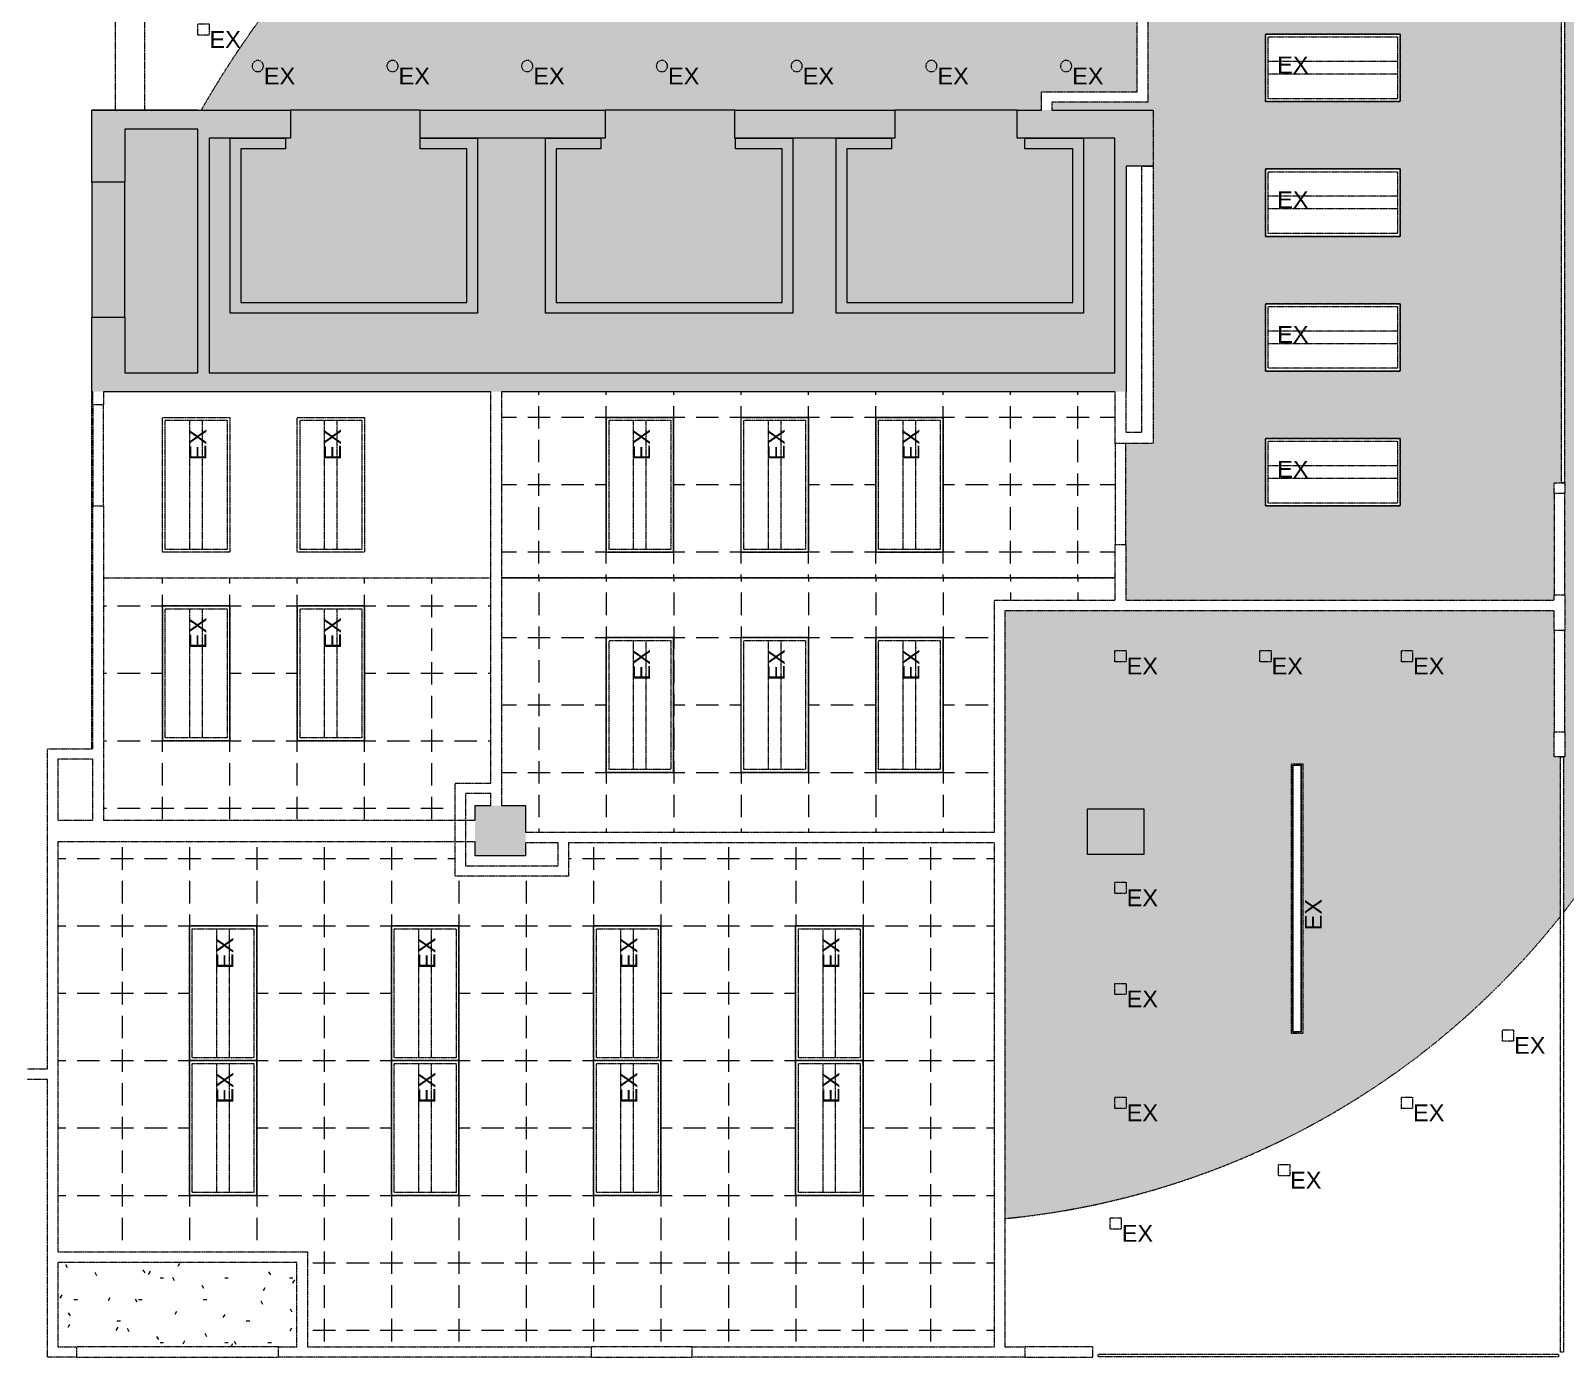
# Model space of a CAD drawing. Header units: inches. Extents: x -674 to 800, y -349 to 915.
# Drawn here: x -77 to 470, y -36 to 437 of the extents above; entities that cross this region are included whole.
import ezdxf

# ---------------------------------------------------------------- set-up
doc = ezdxf.new("R2010")
doc.units = ezdxf.units.IN
doc.header["$MEASUREMENT"] = 0
for name, pattern in [('Demolished', [0.1875, 0.125, -0.0625]), ('Demolished 3_128_', [0.046875, 0.023437, -0.023437]), ('Hidden 1_16_', [0.09375, 0.0625, -0.03125])]:
    doc.linetypes.add(name, pattern=pattern)
for name, color, linetype, lineweight in [('A-ANNO-NOTE', 131, 'Demolished', 9), ('A-CLNG', 13, 'Demolished', 9), ('A-CLNG-PATT', 13, 'Demolished', 9), ('A-DETL', 90, 'Continuous', 9), ('A-DETL-GENF', 92, 'Continuous', 9), ('A-DETL-THIN', 151, 'Continuous', 9), ('A-GLAZ-CURT', 52, 'Continuous', 13), ('A-WALL', 113, 'Continuous', 13), ('A-WALL-PATT', 111, 'Continuous', 13), ('E-LITE-EQPM', 33, 'Demolished', 9)]:
    doc.layers.add(name, color=color, linetype=linetype, lineweight=lineweight)
doc.styles.add('Arial', font='arial.ttf', dxfattribs={"height": 6})
pattern_1 = [(0, (0, 0), (30.72, 7.68), [1.267, -21.773, 1.267, -21.773, -122.88]), (0, (0, 0), (30.72, 7.68), [-46.08, 1.267, -44.813, 1.267, -21.773, -53.76]), (0, (0, 0), (30.72, 7.68), [-115.2, 1.267, -14.093, 1.267, -37.133]), (120, (11.52, 3.84), (-22.011075, 22.7643), [1.267, -21.773, 1.267, -21.773, -122.88]), (120, (11.52, 3.84), (-22.011075, 22.7643), [-46.08, 1.267, -44.813, 1.267, -21.773, -53.76]), (120, (11.52, 3.84), (-22.011075, 22.7643), [-115.2, 1.267, -14.093, 1.267, -37.133]), (240, (15.36, 19.2), (-8.708925, -30.4443), [1.267, -21.773, 1.267, -21.773, -122.88]), (240, (15.36, 19.2), (-8.708925, -30.4443), [-46.08, 1.267, -44.813, 1.267, -21.773, -53.76]), (240, (15.36, 19.2), (-8.708925, -30.4443), [-115.2, 1.267, -14.093, 1.267, -37.133])]

# ---------------------------------------------------------------- blocks, each defined once
blk = doc.blocks.new('System Panel - Glazed-1609940-Reflected Ceiling Demolition Plan')
at = {"layer": 'A-GLAZ-CURT', "color": 7, "linetype": 'Hidden 1_16_', "lineweight": 20}
for p, q in [((-82.02, -1.75), (-82.02, -0.75)), ((-82.02, -0.75), (82.02, -0.75)), ((82.02, -1.75), (-82.02, -1.75)), ((82.02, -0.75), (82.02, -1.75))]:
    blk.add_line(p, q, dxfattribs=at)
blk = doc.blocks.new('System Panel - Glazed-1594043-Reflected Ceiling Demolition Plan')
at = {"layer": 'A-GLAZ-CURT', "color": 7, "linetype": 'Hidden 1_16_', "lineweight": 20}
for p, q in [((-106, -1.75), (-106, -0.75)), ((-106, -0.75), (106, -0.75)), ((106, -1.75), (-106, -1.75)), ((106, -0.75), (106, -1.75))]:
    blk.add_line(p, q, dxfattribs=at)
blk = doc.blocks.new('System Panel - Glazed-1594008-Reflected Ceiling Demolition Plan')
at = {"layer": 'A-GLAZ-CURT', "color": 7, "linetype": 'Hidden 1_16_', "lineweight": 20}
for p, q in [((-93.5625, -1.75), (-93.5625, -0.75)), ((-93.5625, -0.75), (93.5625, -0.75)), ((93.5625, -1.75), (-93.5625, -1.75)), ((93.5625, -0.75), (93.5625, -1.75))]:
    blk.add_line(p, q, dxfattribs=at)
blk = doc.blocks.new('Square Downlight - Recessed - Existing 4_-1666450-Reflected Ceiling Demolition Plan')
at = {"layer": 'E-LITE-EQPM', "color": 250, "linetype": 'Demolished 3_128_'}
for p, q in [((-2, 2), (2, 2)), ((-2, -2), (-2, 2)), ((2, 2), (2, -2)), ((2, -2), (-2, -2))]:
    blk.add_line(p, q, dxfattribs=at)
blk = doc.blocks.new('Square Downlight - Recessed - Existing 4_-1672672-Reflected Ceiling Demolition Plan')
at = {"layer": 'E-LITE-EQPM', "color": 250, "linetype": 'Demolished 3_128_'}
for p, q in [((-2, 2), (2, 2)), ((-2, -2), (-2, 2)), ((2, 2), (2, -2)), ((2, -2), (-2, -2))]:
    blk.add_line(p, q, dxfattribs=at)
blk = doc.blocks.new('Linear - Recessed - Existing - 8_-1101803-Reflected Ceiling Demolition Plan')
at = {"layer": 'E-LITE-EQPM', "color": 250, "linetype": 'Demolished 3_128_'}
for p, q in [((-48, 2), (-48, -2)), ((48, 2), (-48, 2)), ((47.5, 1.5), (-47.5, 1.5)), ((-47.5, 1.5), (-47.5, -1.5)), ((47.5, -1.5), (47.5, 1.5)), ((48, -2), (48, 2)), ((-48, -2), (48, -2)), ((-47.5, -1.5), (47.5, -1.5))]:
    blk.add_line(p, q, dxfattribs=at)
blk = doc.blocks.new('Can Downlight - Recessed - Existing 4_-1684941-Reflected Ceiling Demolition Plan')
at = {"layer": 'E-LITE-EQPM', "color": 250, "linetype": 'Demolished 3_128_'}
for start, end in [(360, 180), (180, 360)]:
    blk.add_arc((0, 0), 2, start, end, dxfattribs=at)
blk = doc.blocks.new('Rectangular Ceiling Light - Recessed - Existing 2_x4_-1698353-Reflected Ceiling Demolition Plan')
at = {"layer": 'E-LITE-EQPM', "color": 250, "linetype": 'Demolished 3_128_'}
for p, q in [((-24.74, -14.34), (-24.74, 9.66)), ((-24.74, 9.66), (23.26, 9.66)), ((-23.74, -13.34), (-23.74, 8.66)), ((-23.74, 8.66), (22.26, 8.66)), ((22.26, 8.66), (22.26, -13.34)), ((23.26, 9.66), (23.26, -14.34)), ((22.26, -0.09), (-23.74, -0.09)), ((22.26, -4.59), (-23.74, -4.59)), ((23.26, -14.34), (-24.74, -14.34)), ((22.26, -13.34), (-23.74, -13.34))]:
    blk.add_line(p, q, dxfattribs=at)
blk = doc.blocks.new('Rectangular Ceiling Light - Recessed - Existing 2_x4_-1692008-Reflected Ceiling Demolition Plan')
at = {"layer": 'E-LITE-EQPM', "color": 250, "linetype": 'Demolished 3_128_'}
for p, q in [((-24.74, -14.34), (-24.74, 9.66)), ((-24.74, 9.66), (23.26, 9.66)), ((-23.74, -13.34), (-23.74, 8.66)), ((-23.74, 8.66), (22.26, 8.66)), ((22.26, 8.66), (22.26, -13.34)), ((23.26, 9.66), (23.26, -14.34)), ((22.26, -0.09), (-23.74, -0.09)), ((22.26, -4.59), (-23.74, -4.59)), ((23.26, -14.34), (-24.74, -14.34)), ((22.26, -13.34), (-23.74, -13.34))]:
    blk.add_line(p, q, dxfattribs=at)
blk = doc.blocks.new('Rectangular Ceiling Light - Recessed - Existing 2_x4_-1694071-Reflected Ceiling Demolition Plan')
at = {"layer": 'E-LITE-EQPM', "color": 250, "linetype": 'Demolished 3_128_'}
for p, q in [((-24.74, -14.34), (-24.74, 9.66)), ((-24.74, 9.66), (23.26, 9.66)), ((-23.74, -13.34), (-23.74, 8.66)), ((-23.74, 8.66), (22.26, 8.66)), ((22.26, 8.66), (22.26, -13.34)), ((23.26, 9.66), (23.26, -14.34)), ((22.26, -0.09), (-23.74, -0.09)), ((22.26, -4.59), (-23.74, -4.59)), ((23.26, -14.34), (-24.74, -14.34)), ((22.26, -13.34), (-23.74, -13.34))]:
    blk.add_line(p, q, dxfattribs=at)
blk = doc.blocks.new('Rectangular Ceiling Light - Recessed - Existing 2_x4_-V2-Reflected Ceiling Demolition Plan')
at = {"layer": 'E-LITE-EQPM', "color": 250, "linetype": 'Demolished 3_128_'}
for p, q in [((-24.74, -14.34), (-24.74, 9.66)), ((-24.74, -14.34), (-24.74, 9.66)), ((-24.74, 9.66), (23.26, 9.66)), ((-23.74, -13.34), (-23.74, 8.66)), ((-23.74, 8.66), (22.26, 8.66)), ((22.26, 8.66), (22.26, -13.34)), ((23.26, 9.66), (23.26, -14.34)), ((22.26, -0.09), (-23.74, -0.09)), ((22.26, -4.59), (-23.74, -4.59)), ((23.26, -14.34), (-24.74, -14.34)), ((22.26, -13.34), (-23.74, -13.34))]:
    blk.add_line(p, q, dxfattribs=at)
blk = doc.blocks.new('Rectangular Ceiling Light - Recessed - Existing 2_x4_-V1-Reflected Ceiling Demolition Plan')
at = {"layer": 'E-LITE-EQPM', "color": 250, "linetype": 'Demolished 3_128_'}
for p, q in [((-24.74, -14.34), (-24.74, 9.66)), ((-24.74, 9.66), (23.26, 9.66)), ((-23.74, -13.34), (-23.74, 8.66)), ((-23.74, 8.66), (22.26, 8.66)), ((22.26, 8.66), (22.26, -13.34)), ((23.26, 9.66), (23.26, -14.34)), ((23.26, 9.66), (23.26, -14.34)), ((22.26, -0.09), (-23.74, -0.09)), ((22.26, -4.59), (-23.74, -4.59)), ((23.26, -14.34), (-24.74, -14.34)), ((22.26, -13.34), (-23.74, -13.34))]:
    blk.add_line(p, q, dxfattribs=at)

msp = doc.modelspace()

# ---------------------------------------------------------------- hatches: boundary and pattern name
at = {"layer": 'A-CLNG-PATT', "linetype": 'Demolished 3_128_', "lineweight": 13}
h = msp.add_hatch(dxfattribs=at)
h.set_pattern_fill('FP_3', color=8, style=0, pattern_type=2)
h.set_pattern_definition(pattern_1)
h.paths.add_polyline_path([(270.33, 13.43), (282.19, 14.83), (293.99, 16.71), (305.69, 19.09), (317.29, 21.94), (328.76, 25.28), (340.08, 29.08), (351.24, 33.36), (362.21, 38.09), (372.97, 43.27), (383.51, 48.89), (393.8, 54.95), (403.84, 61.43), (413.6, 68.31), (423.07, 75.6), (432.22, 83.27), (441.05, 91.31), (449.54, 99.72), (457.68, 108.47), (465.44, 117.54), (468.32, 121.21), (468.32, 177.9), (466.03, 177.9), (466.03, 229.9), (270.33, 229.9), (270.33, 14.83)], flags=0)
h.paths.add_polyline_path([(372.91, 79.9), (372.91, 174.9), (375.91, 174.9), (375.91, 79.9), (372.97, 79.9)], flags=0)
h.paths.add_polyline_path([(469.32, 122.48), (472.82, 126.94), (479.81, 136.62), (486.39, 146.59), (492.55, 156.83), (498.28, 167.31), (503.57, 178.02), (508.41, 188.94), (512.8, 200.05), (516.72, 211.33), (520.17, 222.77), (523.14, 234.34), (525.64, 246.02), (527.64, 257.79), (529.16, 269.64), (530.2, 281.83), (530.71, 293.48), (530.71, 306.33), (530.29, 317.36), (529.33, 329.27), (527.89, 341.12), (525.95, 352.91), (523.53, 364.61), (520.62, 376.19), (517.24, 387.65), (513.38, 398.95), (509.06, 410.09), (504.28, 421.04), (499.05, 431.78), (493.39, 442.29), (487.29, 452.56), (480.7, 462.67), (476.23, 468.95), (476.23, 462.65), (469.65, 462.65), (469.65, 275.52), (469.78, 275.52), (469.78, 177.9), (469.32, 177.9), (469.32, 126.94)], flags=0)
h.paths.add_polyline_path([(319.79, 143.15), (299.79, 143.15), (299.79, 159.4), (319.79, 159.4), (319.79, 157.58)], flags=0)
h.paths.add_polyline_path([(462, 233.65), (466.03, 233.65), (466.03, 275.52), (468.65, 275.52), (468.65, 462.65), (321.23, 462.65), (321.19, 411.05), (287.09, 411.05), (287.09, 408.26), (323.16, 408.26), (323.16, 289.53), (313.41, 289.53), (313.41, 233.65), (452.9, 233.65)], flags=0)
h.paths.add_polyline_path([(375.91, 267.28), (363.16, 267.28), (363.16, 291.28), (411.16, 291.28), (411.16, 267.28), (378.38, 267.28)], flags=0)
h.paths.add_polyline_path([(363.16, 315.28), (363.16, 339.28), (411.16, 339.28), (411.16, 315.28), (378.38, 315.28)], flags=0)
h.paths.add_polyline_path([(369.16, 363.28), (363.16, 363.28), (363.16, 387.28), (411.16, 387.28), (411.16, 363.28), (378.38, 363.28)], flags=0)
h.paths.add_polyline_path([(60.8, 408.26), (283.34, 408.26), (283.34, 414.8), (317.48, 414.8), (317.48, 459.05), (312.41, 459.05), (312.41, 462.65), (285.26, 462.67), (464.41, 484.22), (458.8, 490.86), (450.72, 499.66), (442.28, 508.11), (433.5, 516.21), (424.38, 523.93), (414.96, 531.27), (405.24, 538.22), (395.24, 544.75), (384.98, 550.87), (374.48, 556.55), (363.16, 562.05), (352.81, 566.59), (341.68, 570.93), (330.38, 574.8), (318.93, 578.21), (307.34, 581.13), (295.65, 583.57), (282.7, 583.67), (269.76, 583.29), (256.83, 582.42), (243.95, 581.08), (231.13, 579.26), (218.38, 576.97), (205.73, 574.2), (193.19, 570.96), (180.78, 567.26), (168.52, 563.11), (156.41, 558.5), (143.74, 553.09), (132.76, 547.95), (121.25, 542.02), (109.96, 535.67), (98.92, 528.91), (88.13, 521.73), (77.62, 514.17), (67.4, 506.22), (57.48, 497.89), (47.87, 489.2), (38.6, 480.17), (29.67, 470.79), (21.09, 461.09), (12.87, 451.07), (5.04, 440.76), (-2.41, 430.16), (-9.45, 419.3), (-16.05, 408.26), (41.86, 408.26)], flags=0)
h.paths.add_polyline_path([(363.16, 411.28), (363.16, 435.28), (411.16, 435.28), (411.16, 411.28), (363.75, 411.28)], flags=0)
h.paths.add_polyline_path([(424.46, 466.4), (472.48, 466.4), (472.48, 474.06), (467.25, 480.79), (347.63, 466.4), (424.38, 466.4)], flags=0)
h = msp.add_hatch(dxfattribs=at)
h.set_pattern_fill('FP_6', color=253, style=0, pattern_type=2)
h.set_pattern_definition([(180, (200.284, 274.78), (-24, 24), [4, -4, 8, -4, -4]), (180, (200.284, 274.78), (-24, 24), [-20, 4, 0]), (90, (200.284, 274.78), (24, 24), [4, -4, 8, -4, -4]), (90, (200.284, 274.78), (24, 24), [-20, 4, 0])])
h.paths.add_polyline_path([(248.28, 241.65), (309.66, 241.65), (309.66, 307.9), (90.9, 307.9), (90.9, 241.65), (200.28, 241.65)], flags=0)
h.paths.add_polyline_path([(128.28, 250.78), (128.28, 298.78), (152.28, 298.78), (152.28, 250.78)], flags=0)
h.paths.add_polyline_path([(248.28, 250.78), (224.28, 250.78), (224.28, 298.78), (248.28, 298.78), (248.28, 281.83)], flags=0)
h.paths.add_polyline_path([(200.28, 250.78), (176.28, 250.78), (176.28, 298.78), (200.28, 298.78), (200.28, 281.83)], flags=0)
h = msp.add_hatch(dxfattribs=at)
h.set_pattern_fill('FP_4', color=253, style=0, pattern_type=2)
h.set_pattern_definition([(90, (18.154, 231.618), (24, 24), [4, -4, 8, -4, -4]), (90, (18.154, 231.618), (24, 24), [-20, 4, 0]), (0, (18.154, 231.618), (24, -24), [4, -4, 8, -4, -4]), (0, (18.154, 231.618), (24, -24), [-20, 4, 0])])
h.paths.add_polyline_path([(51.76, 155.33), (74.41, 155.33), (74.41, 168.57), (87.15, 168.57), (87.15, 241.65), (-50.85, 241.65), (-50.85, 155.33), (3.76, 155.33)], flags=0)
h.paths.add_polyline_path([(-20.24, 183.62), (-29.85, 183.62), (-29.85, 231.62), (-5.85, 231.62), (-5.85, 183.62)], flags=0)
h.paths.add_polyline_path([(42.15, 183.62), (18.15, 183.62), (18.15, 231.62), (42.15, 231.62)], flags=0)
h = msp.add_hatch(dxfattribs=at)
h.set_pattern_fill('FP_5', color=253, style=0, pattern_type=2)
h.set_pattern_definition([(0, (200.284, 196.352), (24, -24), [4, -4, 8, -4, -4]), (0, (200.284, 196.352), (24, -24), [-20, 4, 0]), (270, (200.284, 196.352), (-24, -24), [4, -4, 8, -4, -4]), (270, (200.284, 196.352), (-24, -24), [-20, 4, 0])])
h.paths.add_polyline_path([(123.76, 151.05), (266.58, 151.05), (266.58, 233.65), (309.66, 233.65), (309.66, 241.65), (90.9, 241.65), (90.9, 160.53), (99.54, 160.53), (99.54, 151.05), (114.86, 151.05)], flags=0)
h.paths.add_polyline_path([(200.28, 172.35), (176.28, 172.35), (176.28, 220.35), (200.28, 220.35), (200.28, 184.44)], flags=0)
h.paths.add_polyline_path([(152.28, 172.35), (128.28, 172.35), (128.28, 220.35), (152.28, 220.35), (152.28, 191.4)], flags=0)
h.paths.add_polyline_path([(224.28, 172.35), (224.28, 220.35), (248.28, 220.35), (248.28, 172.35)], flags=0)
h = msp.add_hatch(dxfattribs=at)
h.set_pattern_fill('FP_3', color=8, style=0, pattern_type=2)
h.set_pattern_definition(pattern_1)
h.paths.add_polyline_path([(-65, -32.22), (18.06, -32.22), (18.06, -2.17), (-67.07, -2.17), (-67.07, -32.22)], flags=0)
h.paths.add_polyline_path([(-392.96, 64.1), (-333.96, 64.1), (-333.96, 178.53), (-343.84, 178.53), (-343.84, 122.28), (-392.96, 122.28), (-392.96, 114.35), (-399.71, 114.35), (-399.71, 113.65), (-396.46, 113.65), (-396.46, 111.15), (-399.71, 111.15), (-399.71, 68.15), (-396.46, 68.15), (-396.46, 65.65), (-399.71, 65.65), (-399.71, 64.9), (-392.96, 64.9)], flags=0)
h = msp.add_hatch(dxfattribs=at)
h.set_pattern_fill('FP_7', color=253, style=0, pattern_type=2)
h.set_pattern_definition([(0, (99.756, 45.68), (24, -24), [4, -4, 8, -4, -4]), (0, (99.756, 45.68), (24, -24), [-20, 4, 0]), (270, (99.756, 45.68), (-24, -24), [4, -4, 8, -4, -4]), (270, (99.756, 45.68), (-24, -24), [-20, 4, 0])])
h.paths.add_polyline_path([(60.8, -32.22), (266.58, -32.22), (266.58, 147.3), (114.86, 147.3), (114.86, 135.34), (74.41, 135.34), (74.41, 147.58), (-67.07, 147.58), (-67.07, 1.58), (21.81, 1.58), (21.81, -32.22)], flags=0)
h.paths.add_polyline_path([(-20.24, 21.68), (-20.24, 117.68), (3.76, 117.68), (3.76, 21.68)], flags=0)
h.paths.add_polyline_path([(147.76, 21.68), (123.76, 21.68), (123.76, 117.68), (147.76, 117.68), (147.76, 29.08)], flags=0)
h.paths.add_polyline_path([(51.76, 21.68), (51.76, 117.68), (75.76, 117.68), (75.76, 21.68), (60.8, 21.68)], flags=0)
h.paths.add_polyline_path([(195.76, 21.68), (195.76, 117.68), (219.76, 117.68), (219.76, 21.68)], flags=0)
at = {"layer": 'A-DETL-GENF'}
h = msp.add_hatch(color=9, dxfattribs=at)
h.paths.add_polyline_path([(110.4, 314.65), (309.54, 314.65), (309.54, 398.26), (274.68, 398.26), (274.68, 408.26), (231.09, 408.26), (231.09, 398.26), (174.09, 398.26), (174.09, 408.26), (127.93, 408.26), (127.93, 398.26), (61.93, 398.26), (61.93, 408.26), (15.75, 408.26), (15.75, 398.26), (-13.25, 398.26), (-13.25, 314.65), (106.65, 314.65)], flags=0)
h.paths.add_polyline_path([(-17.25, 314.65), (-17.25, 401.43), (-43.29, 401.43), (-43.29, 382.54), (-55.04, 382.54), (-55.04, 334.54), (-43.29, 334.54), (-43.29, 314.65)], flags=0)
h.paths.add_polyline_path([(214.25, 335.94), (210.24, 335.94), (210.24, 398.19), (229.88, 398.19), (229.88, 394.44), (213.99, 394.44), (213.99, 339.69), (294.57, 339.69), (294.57, 394.44), (277.44, 394.44), (277.44, 398.19), (298.32, 398.19), (298.32, 335.94), (272.52, 335.94)], flags=0)
h.paths.add_polyline_path([(110.4, 335.94), (106.65, 335.94), (106.65, 398.19), (126.29, 398.19), (126.29, 394.44), (110.4, 394.44), (110.4, 339.69), (190.98, 339.69), (190.98, 394.44), (174.29, 394.44), (174.29, 398.19), (194.73, 398.19), (194.73, 335.94), (110.66, 335.94)], flags=0)
h.paths.add_polyline_path([(78.66, 335.94), (-5.67, 335.94), (-5.67, 398.19), (13.97, 398.19), (13.97, 394.44), (-1.92, 394.44), (-1.92, 339.69), (78.66, 339.69), (78.66, 394.44), (61.97, 394.44), (61.97, 398.19), (82.41, 398.19), (82.41, 335.94)], flags=0)
h.paths.add_polyline_path([(-24.88, 408.18), (-17.25, 408.18), (-17.25, 408.26), (-55.04, 408.26), (-55.04, 408.18), (-43.29, 408.18)], flags=0)
at = {"layer": 'A-WALL-PATT'}
for points in [[(-49.1, 401.43), (-17.25, 401.43), (-17.25, 408.18), (-55.06, 408.16), (-55.04, 401.43)], [(-17.25, 314.65), (-13.25, 314.65), (-13.25, 408.26), (-17.25, 408.26), (-17.25, 314.91)], [(-2.36, 398.26), (15.75, 398.26), (15.75, 408.26), (-13.25, 408.26), (-13.25, 398.26), (-2.41, 398.26)], [(90.9, 398.26), (127.93, 398.26), (127.93, 408.26), (61.93, 408.26), (61.93, 398.26), (87.15, 398.26)], [(231.09, 398.26), (231.09, 408.26), (174.09, 408.26), (174.09, 398.26)], [(309.54, 398.26), (309.54, 408.26), (274.68, 408.26), (274.68, 398.26), (298.98, 398.26)], [(313.54, 388.26), (323.16, 388.26), (323.16, 408.26), (309.54, 408.26), (309.54, 388.26)], [(-5.67, 335.94), (-1.92, 335.94), (-1.92, 398.19), (-5.67, 398.19), (-5.67, 339.69)], [(13.97, 394.44), (13.97, 398.19), (-1.92, 398.19), (-1.92, 394.44), (12.92, 394.44)], [(78.66, 394.44), (78.66, 398.19), (61.97, 398.19), (61.97, 394.44)], [(78.66, 339.69), (82.41, 339.69), (82.41, 398.19), (78.66, 398.19), (78.66, 394.44)], [(110.4, 394.44), (126.29, 394.44), (126.29, 398.19), (106.65, 398.19), (106.65, 394.44)], [(106.65, 335.94), (110.4, 335.94), (110.4, 394.44), (106.65, 394.44), (106.65, 339.69)], [(190.98, 394.44), (190.98, 398.19), (174.29, 398.19), (174.29, 394.44)], [(190.98, 339.69), (194.73, 339.69), (194.73, 398.19), (190.98, 398.19), (190.98, 372.25)], [(210.24, 394.44), (229.88, 394.44), (229.88, 398.19), (210.24, 398.19)], [(213.99, 335.94), (213.99, 394.44), (210.24, 394.44), (210.24, 335.94)], [(277.44, 394.44), (294.57, 394.44), (294.57, 398.19), (277.44, 398.19)], [(298.32, 339.69), (298.32, 398.19), (294.57, 398.19), (294.57, 339.69)], [(309.54, 314.65), (313.54, 314.65), (313.54, 388.26), (309.54, 388.26), (309.54, 372.25)], [(82.41, 335.94), (82.41, 339.69), (-1.92, 339.69), (-1.92, 335.94), (61.93, 335.94)], [(194.73, 335.94), (194.73, 339.69), (110.4, 339.69), (110.4, 335.94), (166.66, 335.94)], [(298.32, 335.94), (298.32, 339.69), (213.99, 339.69), (213.99, 335.94), (272.52, 335.94)], [(309.66, 307.9), (313.54, 307.9), (313.54, 314.65), (-43.29, 314.65), (-43.29, 307.9), (309.54, 307.9)], [(90.9, 142.65), (99.54, 142.65), (99.54, 160.53), (81.54, 160.53), (81.54, 142.65)], [(299.79, 143.15), (319.79, 143.15), (319.79, 159.4), (299.79, 159.4)]]:
    msp.add_hatch(color=8, dxfattribs=at).paths.add_polyline_path(points, flags=0)
h = msp.add_hatch(color=8, dxfattribs=at)
h.paths.add_polyline_path([(-54.6, 307.9), (-43.29, 307.9), (-43.29, 334.54), (-55.04, 334.54), (-55.04, 307.9)], flags=0)
h.paths.add_polyline_path([(-45.06, 382.54), (-43.29, 382.54), (-43.29, 401.43), (-55.04, 401.43), (-55.04, 382.54)], flags=0)

# ---------------------------------------------------------------- linework, layer by layer
at = {"layer": 'A-CLNG', "color": 250, "linetype": 'Demolished 3_128_'}
for p, q in [((411.16, 435.28), (363.16, 435.28)), ((363.16, 435.28), (363.16, 411.28)), ((411.16, 411.28), (411.16, 435.28)), ((363.16, 411.28), (411.16, 411.28)), ((61.93, 408.26), (15.75, 408.26)), ((174.09, 408.26), (127.93, 408.26)), ((274.68, 408.26), (231.09, 408.26)), ((411.16, 387.28), (363.16, 387.28)), ((363.16, 387.28), (363.16, 363.28)), ((411.16, 363.28), (411.16, 387.28)), ((363.16, 363.28), (411.16, 363.28)), ((411.16, 339.28), (363.16, 339.28)), ((363.16, 339.28), (363.16, 315.28)), ((411.16, 315.28), (411.16, 339.28)), ((363.16, 315.28), (411.16, 315.28)), ((-55.04, 180.78), (-55.04, 307.9)), ((-29.85, 250.78), (-29.85, 298.78)), ((-29.85, 298.78), (-5.85, 298.78)), ((-5.85, 298.78), (-5.85, 250.78)), ((18.15, 250.78), (18.15, 298.78)), ((18.15, 298.78), (42.15, 298.78)), ((42.15, 298.78), (42.15, 250.78)), ((152.28, 298.78), (128.28, 298.78)), ((128.28, 298.78), (128.28, 250.78)), ((152.28, 250.78), (152.28, 298.78)), ((200.28, 298.78), (176.28, 298.78)), ((176.28, 298.78), (176.28, 250.78)), ((200.28, 250.78), (200.28, 298.78)), ((248.28, 298.78), (224.28, 298.78)), ((224.28, 298.78), (224.28, 250.78)), ((248.28, 250.78), (248.28, 298.78)), ((411.16, 291.28), (363.16, 291.28)), ((363.16, 291.28), (363.16, 267.28)), ((411.16, 267.28), (411.16, 291.28)), ((363.16, 267.28), (411.16, 267.28)), ((-5.85, 250.78), (-29.85, 250.78)), ((42.15, 250.78), (18.15, 250.78)), ((128.28, 250.78), (152.28, 250.78)), ((176.28, 250.78), (200.28, 250.78)), ((224.28, 250.78), (248.28, 250.78)), ((-50.85, 241.65), (87.15, 241.65)), ((-50.85, 241.65), (87.15, 241.65)), ((90.9, 241.65), (309.66, 241.65)), ((309.66, 241.65), (90.9, 241.65)), ((-5.85, 231.62), (-29.85, 231.62)), ((-29.85, 231.62), (-29.85, 183.62)), ((-5.85, 183.62), (-5.85, 231.62)), ((42.15, 231.62), (18.15, 231.62)), ((18.15, 231.62), (18.15, 183.62)), ((42.15, 183.62), (42.15, 231.62)), ((152.28, 220.35), (128.28, 220.35)), ((128.28, 220.35), (128.28, 172.35)), ((152.28, 172.35), (152.28, 220.35)), ((200.28, 220.35), (176.28, 220.35)), ((176.28, 220.35), (176.28, 172.35)), ((200.28, 172.35), (200.28, 220.35)), ((248.28, 220.35), (224.28, 220.35)), ((224.28, 220.35), (224.28, 172.35)), ((248.28, 172.35), (248.28, 220.35)), ((-29.85, 183.62), (-5.85, 183.62)), ((18.15, 183.62), (42.15, 183.62)), ((128.28, 172.35), (152.28, 172.35)), ((176.28, 172.35), (200.28, 172.35)), ((224.28, 172.35), (248.28, 172.35)), ((372.91, 174.9), (372.91, 79.9)), ((375.91, 174.9), (372.91, 174.9)), ((375.91, 79.9), (375.91, 174.9)), ((3.76, 117.68), (-20.24, 117.68)), ((-20.24, 117.68), (-20.24, 21.68)), ((3.76, 21.68), (3.76, 117.68)), ((75.76, 117.68), (51.76, 117.68)), ((51.76, 117.68), (51.76, 21.68)), ((75.76, 21.68), (75.76, 117.68)), ((147.76, 117.68), (123.76, 117.68)), ((123.76, 117.68), (123.76, 21.68)), ((147.76, 21.68), (147.76, 117.68)), ((195.76, 117.68), (195.76, 21.68)), ((219.76, 117.68), (195.76, 117.68)), ((219.76, 21.68), (219.76, 117.68)), ((372.91, 79.9), (375.91, 79.9)), ((-20.24, 21.68), (3.76, 21.68)), ((51.76, 21.68), (75.76, 21.68)), ((123.76, 21.68), (147.76, 21.68)), ((195.76, 21.68), (219.76, 21.68))]:
    msp.add_line(p, q, dxfattribs=at)
for centre, radius, start, end in [((286.54, 235.01), 348.68, 88.5031, 150.2067), ((242.59, 300.3), 288.2, 321.895, 35.8239), ((242.59, 300.3), 288.2, 275.5225, 321.5733)]:
    msp.add_arc(centre, radius, start, end, dxfattribs=at)
at = {"layer": 'A-DETL', "linetype": 'Demolished 3_128_'}
for p, q in [((-46.71, 471.4), (-46.71, 408.18)), ((-36.16, 408.18), (-36.16, 471.4)), ((-46.71, 408.18), (-36.16, 408.18))]:
    msp.add_line(p, q, dxfattribs=at)
at = {"layer": 'A-DETL-THIN'}
for p, q in [((-17.25, 408.26), (-55.04, 408.26)), ((-55.04, 408.26), (-55.04, 408.18)), ((61.93, 408.26), (15.75, 408.26)), ((174.09, 408.26), (127.93, 408.26)), ((274.68, 408.26), (231.09, 408.26)), ((-55.04, 382.54), (-55.04, 334.54))]:
    msp.add_line(p, q, dxfattribs=at)
at = {"layer": 'A-WALL', "color": 7, "linetype": 'Hidden 1_16_', "lineweight": 20}
for p, q in [((321.23, 462.8), (321.23, 411.05)), ((317.48, 414.8), (317.48, 459.05)), ((283.34, 414.8), (317.48, 414.8)), ((283.34, 408.26), (283.34, 414.8)), ((321.23, 411.05), (287.09, 411.05)), ((287.09, 411.05), (287.09, 408.26)), ((323.16, 408.26), (323.16, 289.53)), ((319.16, 293.53), (319.16, 388.26)), ((319.16, 388.26), (323.16, 388.26)), ((-54.6, 303.28), (-54.6, 307.9)), ((-50.85, 307.9), (-50.85, 303.28)), ((87.15, 168.57), (87.15, 307.9)), ((90.9, 307.9), (90.9, 160.53)), ((309.66, 289.53), (309.66, 307.9)), ((313.41, 307.9), (313.41, 293.53)), ((-50.85, 303.28), (-54.6, 303.28)), ((313.41, 293.53), (319.16, 293.53)), ((323.16, 289.53), (309.66, 289.53)), ((466.03, 271.65), (466.03, 275.52)), ((466.03, 275.52), (469.78, 275.52)), ((469.78, 275.52), (469.78, 271.65)), ((469.78, 271.65), (466.03, 271.65)), ((-54.6, 180.78), (-54.6, 267.28)), ((-54.6, 267.28), (-50.85, 267.28)), ((-50.85, 267.28), (-50.85, 155.33)), ((309.66, 233.65), (309.66, 253.53)), ((309.66, 253.53), (313.41, 253.53)), ((313.41, 253.53), (313.41, 233.65)), ((466.03, 233.65), (466.03, 235.65)), ((466.03, 235.65), (469.78, 235.65)), ((469.78, 235.65), (469.78, 222.84)), ((266.58, 151.05), (266.58, 233.65)), ((266.58, 233.65), (309.66, 233.65)), ((270.33, 229.9), (270.33, -32.22)), ((466.03, 229.9), (270.33, 229.9)), ((313.41, 233.65), (466.03, 233.65)), ((466.03, 222.84), (466.03, 229.9)), ((469.78, 222.84), (466.03, 222.84)), ((466.03, 177.9), (466.03, 186.84)), ((466.03, 186.84), (469.78, 186.84)), ((469.78, 186.84), (469.78, 177.9)), ((-70.82, 180.78), (-54.6, 180.78)), ((-70.82, 66.78), (-70.82, 180.78)), ((-54.6, 177.03), (-67.07, 177.03)), ((-67.07, 177.03), (-67.07, 155.33)), ((-54.6, 155.33), (-54.6, 177.03)), ((469.78, 177.9), (466.03, 177.9)), ((74.41, 168.57), (87.15, 168.57)), ((74.41, 135.34), (74.41, 168.57)), ((87.15, 164.82), (78.16, 164.82)), ((78.16, 164.82), (78.16, 139.09)), ((87.15, 160.53), (87.15, 164.82)), ((-67.07, 155.33), (-54.6, 155.33)), ((-50.85, 155.33), (81.54, 155.33)), ((99.54, 151.05), (266.58, 151.05)), ((-67.07, 147.58), (-67.07, 1.58)), ((81.54, 147.58), (-67.07, 147.58)), ((111.11, 147.3), (99.54, 147.3)), ((111.11, 139.09), (111.11, 147.3)), ((266.58, 147.3), (114.86, 147.3)), ((114.86, 147.3), (114.86, 135.34)), ((266.58, -32.22), (266.58, 147.3)), ((78.16, 139.09), (111.11, 139.09)), ((114.86, 135.34), (74.41, 135.34)), ((-77.94, 66.78), (-70.82, 66.78)), ((-70.82, 63.03), (-77.94, 63.03)), ((-70.82, -35.97), (-70.82, 63.03)), ((-67.07, 1.58), (21.81, 1.58)), ((21.81, 1.58), (21.81, -32.22)), ((-67.07, -2.17), (-67.07, -32.22)), ((18.06, -2.17), (-67.07, -2.17)), ((18.06, -32.22), (18.06, -2.17)), ((-67.07, -32.22), (-60.5, -32.22)), ((-60.5, -32.22), (-60.5, -35.97)), ((11.5, -35.97), (11.5, -32.22)), ((11.5, -32.22), (18.06, -32.22)), ((21.81, -32.22), (122.93, -32.22)), ((122.93, -32.22), (122.93, -35.97)), ((158.93, -35.97), (158.93, -32.22)), ((158.93, -32.22), (266.58, -32.22)), ((270.33, -32.22), (277.37, -32.22)), ((277.37, -32.22), (277.37, -35.97)), ((-60.5, -35.97), (-70.82, -35.97)), ((122.93, -35.97), (11.5, -35.97)), ((277.37, -35.97), (158.93, -35.97))]:
    msp.add_line(p, q, dxfattribs=at)
at = {"layer": 'A-WALL', "color": 7, "lineweight": 20}
for p, q in [((-55.06, 408.18), (-17.25, 408.18)), ((-55.06, 401.43), (-55.06, 408.18)), ((-17.25, 408.18), (-17.25, 408.26)), ((-17.25, 408.26), (15.75, 408.26)), ((15.75, 408.26), (15.75, 398.26)), ((61.93, 398.26), (61.93, 408.26)), ((61.93, 408.26), (127.93, 408.26)), ((127.93, 408.26), (127.93, 398.26)), ((174.09, 398.26), (174.09, 408.26)), ((174.09, 408.26), (231.09, 408.26)), ((231.09, 408.26), (231.09, 398.26)), ((274.68, 398.26), (274.68, 408.26)), ((274.68, 408.26), (283.34, 408.26)), ((287.09, 408.26), (323.16, 408.26)), ((-55.04, 401.43), (-55.06, 401.43)), ((-55.04, 382.54), (-55.04, 401.43)), ((-43.29, 401.43), (-43.29, 382.54)), ((-17.25, 401.43), (-43.29, 401.43)), ((-17.25, 314.65), (-17.25, 401.43)), ((-13.25, 398.26), (-13.25, 314.65)), ((15.75, 398.26), (-13.25, 398.26)), ((-5.67, 335.94), (-5.67, 398.19)), ((-5.67, 398.19), (13.97, 398.19)), ((-1.92, 394.44), (-1.92, 339.69)), ((13.97, 394.44), (-1.92, 394.44)), ((13.97, 398.19), (13.97, 394.44)), ((127.93, 398.26), (61.93, 398.26)), ((61.97, 398.19), (82.41, 398.19)), ((61.97, 394.44), (61.97, 398.19)), ((78.66, 394.44), (61.97, 394.44)), ((78.66, 339.69), (78.66, 394.44)), ((82.41, 398.19), (82.41, 335.94)), ((106.65, 398.19), (126.29, 398.19)), ((106.65, 335.94), (106.65, 398.19)), ((126.29, 394.44), (110.4, 394.44)), ((110.4, 394.44), (110.4, 339.69)), ((126.29, 398.19), (126.29, 394.44)), ((231.09, 398.26), (174.09, 398.26)), ((174.29, 398.19), (194.73, 398.19)), ((174.29, 394.44), (174.29, 398.19)), ((190.98, 394.44), (174.29, 394.44)), ((190.98, 339.69), (190.98, 394.44)), ((194.73, 398.19), (194.73, 335.94)), ((210.24, 398.19), (229.88, 398.19)), ((210.24, 335.94), (210.24, 398.19)), ((229.88, 394.44), (213.99, 394.44)), ((213.99, 394.44), (213.99, 339.69)), ((229.88, 398.19), (229.88, 394.44)), ((309.54, 398.26), (274.68, 398.26)), ((277.44, 398.19), (298.32, 398.19)), ((277.44, 394.44), (277.44, 398.19)), ((294.57, 394.44), (277.44, 394.44)), ((294.57, 339.69), (294.57, 394.44)), ((298.32, 398.19), (298.32, 335.94)), ((309.54, 314.65), (309.54, 398.26)), ((323.16, 388.26), (313.54, 388.26)), ((313.54, 388.26), (313.54, 307.9)), ((-43.29, 382.54), (-55.04, 382.54)), ((-1.92, 339.69), (78.66, 339.69)), ((110.4, 339.69), (190.98, 339.69)), ((213.99, 339.69), (294.57, 339.69)), ((-55.04, 307.9), (-55.04, 334.54)), ((-55.04, 334.54), (-43.29, 334.54)), ((-43.29, 334.54), (-43.29, 314.65)), ((82.41, 335.94), (-5.67, 335.94)), ((194.73, 335.94), (106.65, 335.94)), ((298.32, 335.94), (210.24, 335.94)), ((-43.29, 314.65), (-17.25, 314.65)), ((-13.25, 314.65), (309.54, 314.65)), ((-54.6, 307.9), (-55.04, 307.9)), ((87.15, 307.9), (-50.85, 307.9)), ((309.66, 307.9), (90.9, 307.9)), ((313.54, 307.9), (313.41, 307.9)), ((81.54, 155.33), (81.54, 160.53)), ((81.54, 160.53), (87.15, 160.53)), ((90.9, 160.53), (99.54, 160.53)), ((99.54, 160.53), (99.54, 151.05)), ((299.79, 143.15), (299.79, 159.4)), ((299.79, 159.4), (319.79, 159.4)), ((319.79, 159.4), (319.79, 143.15)), ((81.54, 142.65), (81.54, 147.58)), ((99.54, 142.65), (81.54, 142.65)), ((99.54, 147.3), (99.54, 142.65)), ((319.79, 143.15), (299.79, 143.15))]:
    msp.add_line(p, q, dxfattribs=at)
at = {"layer": 'A-WALL'}
for p, q in [((-55.04, 382.54), (-55.04, 334.54)), ((-43.29, 334.54), (-43.29, 382.54))]:
    msp.add_line(p, q, dxfattribs=at)
at = {"layer": 'A-WALL', "color": 250, "linetype": 'Demolished 3_128_', "lineweight": 9}
for p, q in [((-54.6, 303.28), (-54.6, 267.28)), ((-50.85, 267.28), (-50.85, 303.28)), ((309.66, 289.53), (309.66, 253.53)), ((313.41, 253.53), (313.41, 289.53)), ((466.03, 271.65), (466.03, 235.65)), ((469.78, 235.65), (469.78, 271.65)), ((466.03, 222.84), (466.03, 186.84)), ((469.78, 186.84), (469.78, 222.84)), ((11.5, -32.22), (-60.5, -32.22)), ((158.93, -32.22), (122.93, -32.22)), ((301.66, -32.22), (277.37, -32.22)), ((301.66, -35.97), (301.66, -32.22)), ((-60.5, -35.97), (11.5, -35.97)), ((122.93, -35.97), (158.93, -35.97)), ((277.37, -35.97), (301.66, -35.97))]:
    msp.add_line(p, q, dxfattribs=at)

# ---------------------------------------------------------------- block references
at = {"layer": 'A-GLAZ-CURT', "color": 250, "linetype": 'Demolished 3_128_', "lineweight": 9}
for name, p, rotation in [('System Panel - Glazed-1594008-Reflected Ceiling Demolition Plan', (467.9, 369.08), 89.99999999999993), ('System Panel - Glazed-1594043-Reflected Ceiling Demolition Plan', (467.57, 71.9), 89.99999999999991)]:
    msp.add_blockref(name, p, dxfattribs=dict(at, rotation=rotation))
msp.add_blockref('System Panel - Glazed-1609940-Reflected Ceiling Demolition Plan', (385.56, -34.1), dxfattribs=at)
at = {"layer": 'E-LITE-EQPM', "color": 250, "linetype": 'Demolished 3_128_'}
for name, p in [('Square Downlight - Recessed - Existing 4_-1666450-Reflected Ceiling Demolition Plan', (-15.25, 436.93)), ('Rectangular Ceiling Light - Recessed - Existing 2_x4_-1692008-Reflected Ceiling Demolition Plan', (387.9, 425.62)), ('Can Downlight - Recessed - Existing 4_-1684941-Reflected Ceiling Demolition Plan', (4.12, 423.93)), ('Can Downlight - Recessed - Existing 4_-1684941-Reflected Ceiling Demolition Plan', (52.12, 423.93)), ('Can Downlight - Recessed - Existing 4_-1684941-Reflected Ceiling Demolition Plan', (100.12, 423.93)), ('Can Downlight - Recessed - Existing 4_-1684941-Reflected Ceiling Demolition Plan', (148.12, 423.93)), ('Can Downlight - Recessed - Existing 4_-1684941-Reflected Ceiling Demolition Plan', (196.12, 423.93)), ('Can Downlight - Recessed - Existing 4_-1684941-Reflected Ceiling Demolition Plan', (244.12, 423.93)), ('Can Downlight - Recessed - Existing 4_-1684941-Reflected Ceiling Demolition Plan', (292.12, 423.93)), ('Rectangular Ceiling Light - Recessed - Existing 2_x4_-1692008-Reflected Ceiling Demolition Plan', (387.9, 377.62)), ('Rectangular Ceiling Light - Recessed - Existing 2_x4_-1692008-Reflected Ceiling Demolition Plan', (387.9, 329.62)), ('Rectangular Ceiling Light - Recessed - Existing 2_x4_-1692008-Reflected Ceiling Demolition Plan', (387.9, 281.62)), ('Square Downlight - Recessed - Existing 4_-1672672-Reflected Ceiling Demolition Plan', (311.54, 213.78)), ('Square Downlight - Recessed - Existing 4_-1672672-Reflected Ceiling Demolition Plan', (363.16, 213.78)), ('Square Downlight - Recessed - Existing 4_-1672672-Reflected Ceiling Demolition Plan', (413.57, 213.78)), ('Square Downlight - Recessed - Existing 4_-1672672-Reflected Ceiling Demolition Plan', (311.54, 131.21)), ('Square Downlight - Recessed - Existing 4_-1672672-Reflected Ceiling Demolition Plan', (311.54, 95.21)), ('Square Downlight - Recessed - Existing 4_-1666450-Reflected Ceiling Demolition Plan', (449.57, 78.65)), ('Square Downlight - Recessed - Existing 4_-1672672-Reflected Ceiling Demolition Plan', (311.54, 54.65)), ('Square Downlight - Recessed - Existing 4_-1666450-Reflected Ceiling Demolition Plan', (413.57, 54.65)), ('Square Downlight - Recessed - Existing 4_-1666450-Reflected Ceiling Demolition Plan', (369.79, 30.65)), ('Square Downlight - Recessed - Existing 4_-1666450-Reflected Ceiling Demolition Plan', (309.79, 11.71))]:
    msp.add_blockref(name, p, dxfattribs=at)
at = {"layer": 'E-LITE-EQPM', "color": 250, "linetype": 'Demolished 3_128_', "rotation": 270.0000000000012}
for name, p in [('Rectangular Ceiling Light - Recessed - Existing 2_x4_-1698353-Reflected Ceiling Demolition Plan', (-15.5, 274.04)), ('Rectangular Ceiling Light - Recessed - Existing 2_x4_-1698353-Reflected Ceiling Demolition Plan', (32.5, 274.04)), ('Rectangular Ceiling Light - Recessed - Existing 2_x4_-1694071-Reflected Ceiling Demolition Plan', (142.63, 274.04)), ('Rectangular Ceiling Light - Recessed - Existing 2_x4_-1694071-Reflected Ceiling Demolition Plan', (190.63, 274.04)), ('Rectangular Ceiling Light - Recessed - Existing 2_x4_-1694071-Reflected Ceiling Demolition Plan', (238.63, 274.04)), ('Rectangular Ceiling Light - Recessed - Existing 2_x4_-1694071-Reflected Ceiling Demolition Plan', (-15.5, 206.88)), ('Rectangular Ceiling Light - Recessed - Existing 2_x4_-1694071-Reflected Ceiling Demolition Plan', (32.5, 206.88)), ('Rectangular Ceiling Light - Recessed - Existing 2_x4_-1694071-Reflected Ceiling Demolition Plan', (142.63, 195.62)), ('Rectangular Ceiling Light - Recessed - Existing 2_x4_-1694071-Reflected Ceiling Demolition Plan', (190.63, 195.62)), ('Rectangular Ceiling Light - Recessed - Existing 2_x4_-1694071-Reflected Ceiling Demolition Plan', (238.63, 195.62)), ('Rectangular Ceiling Light - Recessed - Existing 2_x4_-V1-Reflected Ceiling Demolition Plan', (-5.9, 92.94)), ('Rectangular Ceiling Light - Recessed - Existing 2_x4_-V1-Reflected Ceiling Demolition Plan', (66.1, 92.94)), ('Rectangular Ceiling Light - Recessed - Existing 2_x4_-V1-Reflected Ceiling Demolition Plan', (138.1, 92.94)), ('Rectangular Ceiling Light - Recessed - Existing 2_x4_-V1-Reflected Ceiling Demolition Plan', (210.1, 92.94)), ('Rectangular Ceiling Light - Recessed - Existing 2_x4_-V2-Reflected Ceiling Demolition Plan', (-5.9, 44.94)), ('Rectangular Ceiling Light - Recessed - Existing 2_x4_-V2-Reflected Ceiling Demolition Plan', (66.1, 44.94)), ('Rectangular Ceiling Light - Recessed - Existing 2_x4_-V2-Reflected Ceiling Demolition Plan', (138.1, 44.94)), ('Rectangular Ceiling Light - Recessed - Existing 2_x4_-V2-Reflected Ceiling Demolition Plan', (210.1, 44.94))]:
    msp.add_blockref(name, p, dxfattribs=at)
at = {"layer": 'E-LITE-EQPM', "color": 250, "linetype": 'Demolished 3_128_', "extrusion": (0, 0, -1), "rotation": 269.9999999999998}
msp.add_blockref('Linear - Recessed - Existing - 8_-1101803-Reflected Ceiling Demolition Plan', (-374.41, 127.4), dxfattribs=at)

# ---------------------------------------------------------------- texts
at = {"layer": 'A-ANNO-NOTE', "color": 7, "linetype": 'Demolished 3_128_', "char_height": 6, "width": 13.3693, "attachment_point": 1, "line_spacing_factor": 0.941778, "style": 'Arial'}
for insert in [(-13.1, 436.39), (367.32, 427.32), (6.27, 423.39), (54.27, 423.39), (102.27, 423.39), (150.27, 423.39), (198.27, 423.39), (246.27, 423.39), (294.27, 423.39), (367.32, 379.32), (367.32, 331.32), (367.32, 283.32), (313.69, 213.24), (365.32, 213.24), (415.73, 213.24), (313.69, 130.67), (313.69, 94.67), (451.73, 78.12), (313.69, 54.12), (415.73, 54.12), (371.94, 30.12), (311.94, 11.17)]:
    msp.add_mtext('EX', dxfattribs=dict(at, insert=insert))
at = {"layer": 'A-ANNO-NOTE', "color": 7, "linetype": 'Demolished 3_128_', "char_height": 6, "width": 13.3693, "attachment_point": 1, "rotation": 90, "line_spacing_factor": 0.941778, "style": 'Arial'}
for insert in [(-20.25, 283.48), (27.75, 283.48), (137.88, 283.48), (185.88, 283.48), (233.88, 283.48), (-20.25, 216.32), (27.75, 216.32), (137.88, 205.05), (185.88, 205.05), (233.88, 205.05), (377.2, 116.11), (-10.65, 102.38), (61.35, 102.38), (133.35, 102.38), (205.35, 102.38), (-10.65, 54.38), (61.35, 54.38), (133.35, 54.38), (205.35, 54.38)]:
    msp.add_mtext('EX', dxfattribs=dict(at, insert=insert))

doc.saveas('drawing.dxf')
